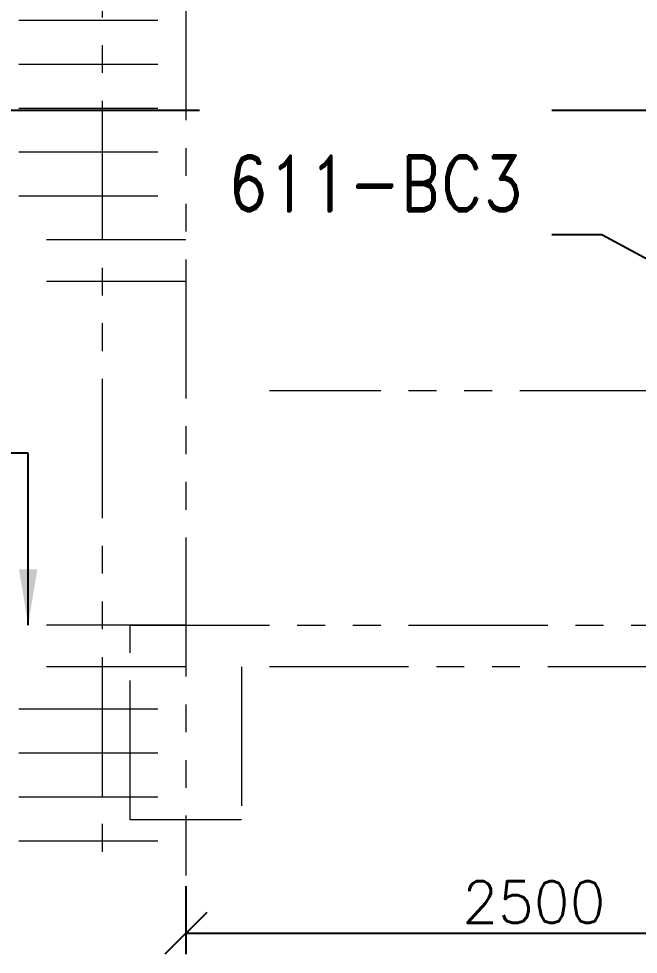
# Model space of a CAD drawing. Header units: inches. Extents: x 0 to 157513, y -28488 to 35640.
# Drawn here: x 6851 to 9076, y 14825 to 18189 of the extents above; entities that cross this region are included whole.
import ezdxf

# ---------------------------------------------------------------- set-up
doc = ezdxf.new("R2010")
doc.units = ezdxf.units.IN
doc.header["$LTSCALE"] = 400
doc.header["$MEASUREMENT"] = 0
doc.linetypes.add('PHANTOM', pattern=[2.5, 1.25, -0.25, 0.25, -0.25, 0.25, -0.25])
doc.layers.add('BF', color=8, linetype='PHANTOM')
doc.layers.add('DIM', color=1, linetype='Continuous')
doc.layers.add('BF STR', color=8, linetype='PHANTOM', lineweight=5)
doc.styles.add('ROMAND', font='romand.shx', dxfattribs={"width": 0.85})
doc.styles.add('ROMANS', font='romans')
doc.dimstyles.new('SAM2 60 SC', dxfattribs={"dimscale": 60, "dimtxt": 2.5, "dimasz": 2.5, "dimexe": 1.25, "dimexo": 0.625, "dimtad": 1, "dimtoh": 1, "dimdec": 0, "dimdsep": 46, "dimtxsty": 'ROMANS', "dimblk": 'OBLIQUE', "dimcen": 2.5, "dimclrd": 1, "dimclre": 1, "dimclrt": 256, "dimadec": 0, "dimazin": 2, "dimtfac": 1, "dimtdec": 0, "dimtofl": 0, "dimtmove": 0, "dimatfit": 3, "dimfxl": 1, "dimtolj": 1, "dimtzin": 0, "dimarcsym": 1})
doc.dimstyles.new('STANDARD$7', dxfattribs={"dimscale": 25, "dimtxt": 2.5, "dimasz": 2.5, "dimexe": 1.5, "dimexo": 1, "dimgap": 1, "dimtad": 1, "dimdec": 3, "dimzin": 12, "dimdsep": 46, "dimtxsty": 'ROMANS', "dimcen": 125, "dimclrd": 1, "dimclre": 1, "dimclrt": 7, "dimadec": 0, "dimazin": 3, "dimtp": 0.051, "dimtm": 0.032, "dimtfac": 0.6, "dimtdec": 3, "dimtmove": 0, "dimatfit": 3, "dimfxl": 1, "dimtvp": 1, "dimtolj": 1, "dimtzin": 0, "dimarcsym": 1})

# ---------------------------------------------------------------- blocks, each defined once
blk = doc.blocks.new('611bf4 strgaele')
at = {"layer": 'BF STR'}
for p, q in [((-272699.8, 36898.1, -169.4), (-272699.8, 29112.5, -169.4)), ((-272399.8, 36328.1), (-272399.8, 29112.5)), ((-272999.8, 32188.1, 0), (-272399.8, 32188.1, 0)), ((-272999.8, 32030.1, 0), (-272399.8, 32030.1, 0)), ((-272999.8, 31872.1, 0), (-272399.8, 31872.1, 0)), ((-272999.8, 31714.1, 0), (-272399.8, 31714.1, 0)), ((-272999.8, 31556.1, 0), (-272399.8, 31556.1, 0)), ((-272399.8, 31398.1), (-272999.8, 31398.1)), ((-272399.8, 31248.1), (-272999.8, 31248.1)), ((-267699.8, 30855, -169.4), (-272099.8, 30855, -169.4)), ((-272399.8, 30013.4), (-272999.8, 30013.4)), ((-272599.8, 30013.4), (-267199.8, 30013.4)), ((-272599.8, 29313.4), (-272599.8, 30013.4)), ((-272399.8, 29863.4), (-272999.8, 29863.4)), ((-272199.8, 29863.4), (-272199.8, 29313.4)), ((-267599.8, 29863.4, -1749.7), (-272199.8, 29863.4, -1749.7)), ((-272999.8, 29711.6, -169.4), (-272399.8, 29711.6, -169.4)), ((-272999.8, 29553.6, -169.4), (-272399.8, 29553.6, -169.4)), ((-272999.8, 29395.6, -169.4), (-272399.8, 29395.6, -169.4)), ((-272199.8, 29313.4), (-272599.8, 29313.4)), ((-272999.8, 29237.6, -169.4), (-272399.8, 29237.6, -169.4))]:
    blk.add_line(p, q, dxfattribs=at)
blk = doc.blocks.new('_OBLIQUE')
at = {"color": 0, "linetype": 'ByBlock'}
blk.add_line((-0.5, -0.5), (0.5, 0.5), dxfattribs=at)
blk = doc.blocks.new('*D54')
at = {"color": 1, "lineweight": -2}
for p, q in [((9912.8, 21327.1), (4248.7, 21327.1)), ((4323.7, 21327.1), (4323.7, 17858.3)), ((9683.3, 17858.3), (4248.7, 17858.3))]:
    blk.add_line(p, q, dxfattribs=at)
at = {"layer": 'Defpoints', "color": 0}
for p in [(9950.3, 21327.1, 236.2), (4323.7, 17858.3), (9720.8, 17858.3, -27.6)]:
    blk.add_point(p, dxfattribs=at)
at = {"color": 1, "lineweight": -2, "xscale": 150, "yscale": 150, "zscale": 150}
for p, rotation in [((4323.7, 21327.1), 90), ((4323.7, 17858.3), 270)]:
    blk.add_blockref('_OBLIQUE', p, dxfattribs=dict(at, rotation=rotation))
at = {"insert": (4211.2, 19592.7), "char_height": 150, "attachment_point": 5, "rotation": 90, "style": 'ROMANS'}
blk.add_mtext('\\A1;3469', dxfattribs=at)
blk = doc.blocks.new('*D81')
at = {"color": 1, "lineweight": -2}
for p, q in [((7450.9, 15070.7), (7450.9, 14825.4)), ((9950.9, 15033.2), (9950.9, 14825.4)), ((9950.9, 14900.4), (7450.9, 14900.4))]:
    blk.add_line(p, q, dxfattribs=at)
at = {"layer": 'Defpoints', "color": 0}
for p in [(7450.9, 15108.2, 169.4), (9950.9, 15070.7), (7450.9, 14900.4)]:
    blk.add_point(p, dxfattribs=at)
at = {"color": 1, "lineweight": -2, "xscale": 150, "yscale": 150, "zscale": 150, "rotation": 180}
blk.add_blockref('_OBLIQUE', (7450.9, 14900.4), dxfattribs=at)
at = {"color": 1, "lineweight": -2, "xscale": 150, "yscale": 150, "zscale": 150}
blk.add_blockref('_OBLIQUE', (9950.9, 14900.4), dxfattribs=at)
at = {"insert": (8700.9, 15012.9), "char_height": 150, "attachment_point": 5, "style": 'ROMANS'}
blk.add_mtext('\\A1;2500', dxfattribs=at)
blk = doc.blocks.new('*D340')
at = {"color": 1, "lineweight": -2}
for p, q in [((9683.3, 17858.6), (4248.7, 17858.6)), ((4323.7, 17858.6), (4323.7, 16009.2)), ((6813.4, 16009.2), (4248.7, 16009.2))]:
    blk.add_line(p, q, dxfattribs=at)
at = {"layer": 'Defpoints', "color": 0}
for p in [(9720.8, 17858.6, -27.6), (4323.7, 16009.2), (6850.9, 16009.2, 169.4)]:
    blk.add_point(p, dxfattribs=at)
at = {"color": 1, "lineweight": -2, "xscale": 150, "yscale": 150, "zscale": 150}
for p, rotation in [((4323.7, 17858.6), 90), ((4323.7, 16009.2), 270)]:
    blk.add_blockref('_OBLIQUE', p, dxfattribs=dict(at, rotation=rotation))
at = {"insert": (4211.2, 16933.9), "char_height": 150, "attachment_point": 5, "rotation": 90, "style": 'ROMANS'}
blk.add_mtext('\\A1;1849', dxfattribs=at)

msp = doc.modelspace()

# ---------------------------------------------------------------- block references
at = {"layer": 'BF'}
msp.add_blockref('611bf4 strgaele', (279850.7, -14004.3, 169.4), dxfattribs=at)

# ---------------------------------------------------------------- dimensions: what is measured, and where the dimension line sits
dim = msp.add_linear_dim(base=(4323.7, 17858.3), p1=(9950.3, 21327.1, 236.2), p2=(9720.8, 17858.3, -27.6), angle=90, dimstyle='SAM2 60 SC')
dim.commit()
dim.dimension.update_dxf_attribs({"geometry": '*D54', "text_midpoint": (4211.2, 19592.7)})
dim = msp.add_linear_dim(base=(4323.7, 16009.2), p1=(9720.8, 17858.6, -27.6), p2=(6850.9, 16009.2, 169.4), angle=90, dimstyle='SAM2 60 SC', override={"dimtoh": 0})
dim.commit()
dim.dimension.update_dxf_attribs({"geometry": '*D340', "text_midpoint": (4211.2, 16933.9)})
dim = msp.add_linear_dim(base=(7450.9, 14900.4), p1=(9950.9, 15070.7), p2=(7450.9, 15108.2, 169.4), dimstyle='SAM2 60 SC')
dim.commit()
dim.dimension.update_dxf_attribs({"geometry": '*D81', "text_midpoint": (8700.9, 15012.9)})

# ---------------------------------------------------------------- leaders
at = {"layer": 'DIM', "annotation_type": 0, "has_hookline": 1, "hookline_direction": 1}
for points, override, text_width in [([(9328.2, 17204.2, -2235.9), (8944.5, 17411.6, -2235.9), (8744.5, 17411.6, -2235.9)], {"dimscale": 80, "dimexe": 1, "dimdec": 2, "dimpost": '', "dimcen": 0.9, "dimadec": 1, "dimtp": 0, "dimtm": 0, "dimtfac": 1, "dimtdec": 0, "dimatfit": 0, "dimfxl": 1.5, "dimtvp": 0, "dimtfillclr": 256}, 1125.2), ([(6884.7, 16008.8, 134.8), (6884.7, 16626.9, 134.8), (6684.7, 16626.9, 134.8)], {"dimscale": 80, "dimasz": 2.5, "dimexe": 1, "dimdec": 2, "dimpost": '', "dimcen": 0.9, "dimclrd": 1, "dimadec": 1, "dimtp": 0, "dimtm": 0, "dimtfac": 1, "dimtdec": 0, "dimatfit": 0, "dimfxl": 1.5, "dimtvp": 0, "dimtfillclr": 256}, 1700)]:
    msp.add_leader(points, dimstyle='STANDARD$7', override=override, dxfattribs=dict(at, text_width=text_width))

# ---------------------------------------------------------------- next in the draw order: texts
at = {"insert": (8664.5, 18030, -2235.9), "char_height": 200, "attachment_point": 3, "style": 'ROMAND', "bg_fill": 2}
msp.add_mtext('\\P611-BC3', dxfattribs=at)

doc.saveas('drawing.dxf')
